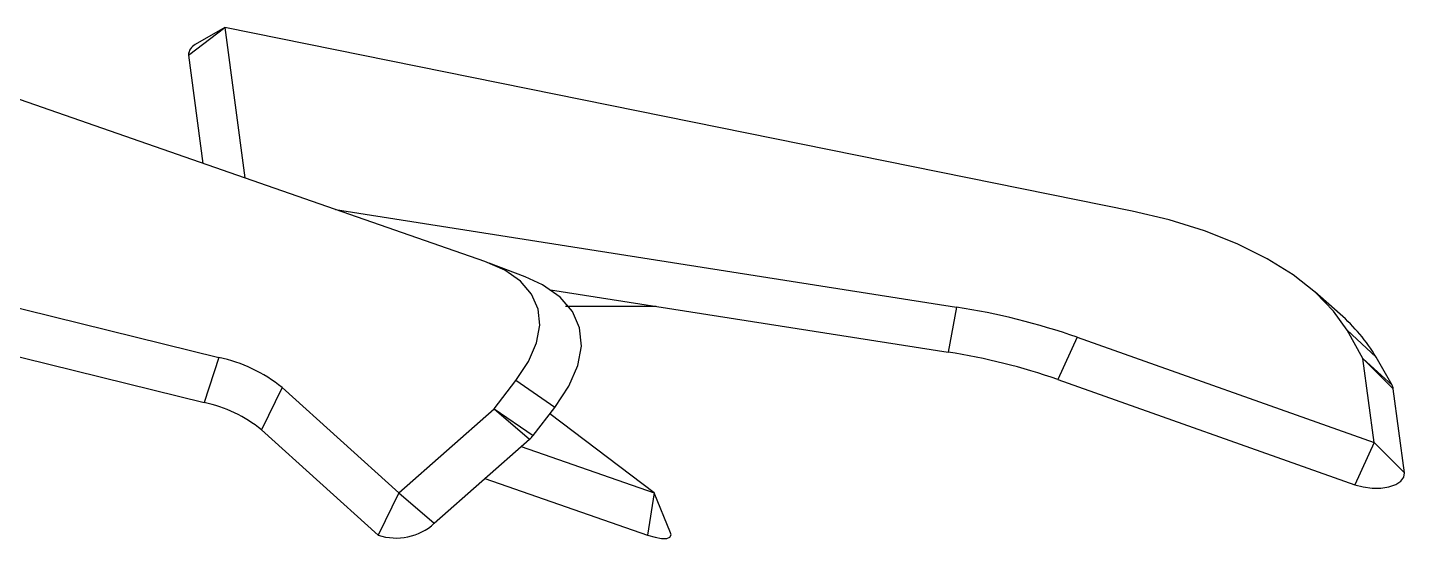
# Model space of a CAD drawing. Header units: millimetres. Extents: x -2889 to 8174, y 2447 to 8478.
# Drawn here: x 1662.84 to 1671.05, y 3388.48 to 3391.53 of the extents above; entities that cross this region are included whole.
import ezdxf

# ---------------------------------------------------------------- set-up
doc = ezdxf.new("R2010")
doc.units = ezdxf.units.MM

msp = doc.modelspace()

# ---------------------------------------------------------------- linework, layer by layer
at = {"color": 7, "linetype": 'Continuous', "lineweight": 25}
for p, q in [((1663.7996, 3391.3621), (1664.016, 3391.5266)), ((1664.016, 3391.5266), (1663.8399, 3391.4255)), ((1664.016, 3391.5266), (1664.1348, 3390.6301)), ((1669.4238, 3390.4326), (1664.016, 3391.5266)), ((1663.7996, 3391.3621), (1663.8851, 3390.7169)), ((1665.5654, 3390.1326), (1662.4192, 3391.2266)), ((1664.6757, 3390.4419), (1668.3769, 3389.8604)), ((1661.2834, 3390.2247), (1663.9809, 3389.5604)), ((1665.8057, 3390.0412), (1665.5905, 3390.1234)), ((1661.1957, 3389.9564), (1663.8932, 3389.292)), ((1665.957, 3389.9645), (1668.3275, 3389.592)), ((1670.6637, 3389.818), (1670.5115, 3389.9525)), ((1666.5659, 3389.8688), (1666.5659, 3389.8655)), ((1666.5659, 3389.8655), (1666.5872, 3389.8655)), ((1668.3769, 3389.8604), (1668.3275, 3389.592)), ((1669.0957, 3389.681), (1668.9809, 3389.429)), ((1669.0957, 3389.681), (1670.8653, 3389.0545)), ((1670.799, 3389.5554), (1670.7042, 3389.7227)), ((1670.8778, 3389.5627), (1670.7042, 3389.7227)), ((1663.9809, 3389.5604), (1663.8932, 3389.292)), ((1670.8653, 3389.0545), (1670.799, 3389.5554)), ((1670.799, 3389.5554), (1670.9802, 3389.3735)), ((1670.799, 3389.5554), (1670.9725, 3389.3954)), ((1670.9725, 3389.3954), (1670.8778, 3389.5627)), ((1668.9809, 3389.429), (1670.7506, 3388.8025)), ((1664.3568, 3389.381), (1664.2349, 3389.129)), ((1664.3568, 3389.381), (1665.0523, 3388.7545)), ((1665.6203, 3389.2554), (1665.7494, 3389.4227)), ((1665.9823, 3389.2627), (1665.7494, 3389.4227)), ((1671.0465, 3388.8726), (1670.9802, 3389.3735)), ((1665.8532, 3389.0954), (1665.9823, 3389.2627)), ((1665.0523, 3388.7545), (1665.6203, 3389.2554)), ((1665.6203, 3389.2554), (1665.8323, 3389.0735)), ((1665.6203, 3389.2554), (1665.8532, 3389.0954)), ((1666.5749, 3388.7545), (1665.9533, 3389.2251)), ((1664.2349, 3389.129), (1664.9305, 3388.5025)), ((1665.2644, 3388.5726), (1665.8323, 3389.0735)), ((1665.7822, 3389.0293), (1666.5749, 3388.7545)), ((1670.8653, 3389.0545), (1670.7506, 3388.8025)), ((1670.8653, 3389.0545), (1671.0465, 3388.8726)), ((1665.5657, 3388.8384), (1666.5345, 3388.5025)), ((1665.0523, 3388.7545), (1664.9305, 3388.5025)), ((1665.0523, 3388.7545), (1665.2644, 3388.5726)), ((1666.5749, 3388.7545), (1666.5345, 3388.5025)), ((1666.6727, 3388.515), (1666.5749, 3388.7545))]:
    msp.add_line(p, q, dxfattribs=at)
at = {"color": 7, "linetype": 'Continuous', "lineweight": 25, "flags": 128}
for points in [[(1670.7042, 3389.7227), (1670.6244, 3389.8371), (1670.5171, 3389.9475), (1670.3841, 3390.0522), (1670.2275, 3390.1493), (1670.0501, 3390.2373), (1669.8548, 3390.3147), (1669.6448, 3390.3801), (1669.4238, 3390.4326)], [(1665.7494, 3389.4227), (1665.8252, 3389.5371), (1665.8732, 3389.6475), (1665.8925, 3389.7522), (1665.8829, 3389.8493), (1665.8445, 3389.9373), (1665.7779, 3390.0147), (1665.6844, 3390.0801), (1665.5654, 3390.1326)], [(1665.9823, 3389.2627), (1666.0665, 3389.3898), (1666.1198, 3389.5125), (1666.1413, 3389.6288), (1666.1306, 3389.7367), (1666.0879, 3389.8345), (1666.014, 3389.9205), (1665.91, 3389.9932), (1665.8057, 3390.0412)], [(1670.7506, 3388.8025), (1670.8001, 3388.789), (1670.8531, 3388.7821), (1670.9057, 3388.7823), (1670.9542, 3388.7896), (1670.995, 3388.8034), (1671.0253, 3388.8229), (1671.0429, 3388.8465), (1671.0465, 3388.8726)], [(1666.5345, 3388.5025), (1666.5801, 3388.489), (1666.6194, 3388.4821), (1666.6497, 3388.4823), (1666.6688, 3388.4896), (1666.6753, 3388.5034), (1666.6727, 3388.515)]]:
    msp.add_lwpolyline(points, dxfattribs=at)
at = {"color": 7, "linetype": 'Continuous', "lineweight": 25}
for centre, radius, start, end in [((1663.87, 3391.3618), 0.0704, 115.31373, 179.74839), ((1667.7608, 3385.8612), 4.0463, 70.73687, 81.24114), ((1669.965, 3389.0146), 1.0647, 30.9838, 48.98541), ((1667.7673, 3385.9565), 3.6785, 70.73687, 81.24114), ((1663.805, 3388.7081), 0.8702, 50.6487, 78.34024), ((1670.9201, 3389.3648), 0.0607, 8.22155, 30.25139), ((1663.7333, 3388.5172), 0.7911, 50.6487, 78.34024), ((1665.7273, 3389.1945), 0.1602, 310.9501, 321.78863), ((1665.0388, 3388.8168), 0.3324, 250.97979, 312.72906)]:
    msp.add_arc(centre, radius, start, end, dxfattribs=at)
msp.add_open_spline([(1666.0466, 3389.8655), (1666.0898, 3389.8655), (1666.273, 3389.8655), (1666.439, 3389.8655), (1666.5659, 3389.8655)], degree=3, knots=[0, 0, 0, 0, 0.235606, 1, 1, 1, 1], dxfattribs=at)

doc.saveas('drawing.dxf')
